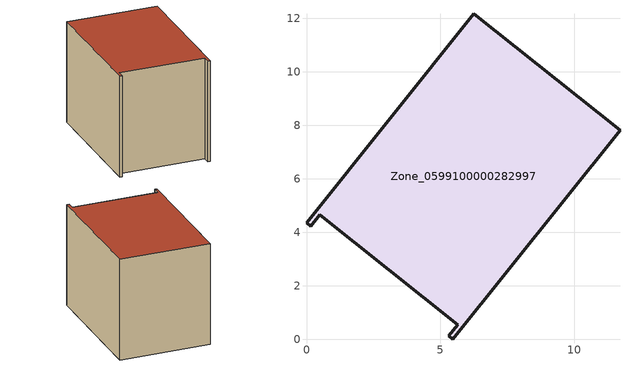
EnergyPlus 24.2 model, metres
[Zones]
Zone_0599100000282997
 floor ground (C_G): 0.5,4.66 0.16,4.23 0,4.36 6.24,12.17 11.71,7.81 5.47,0 5.31,0.13 5.64,0.55 z0.53
 wall outside (C_F): 11.71,7.81 6.24,12.17 0,4.36 0.16,4.23 0.5,4.66 5.64,0.55 5.31,0.13 5.47,0 11.71,7.81 z0.53:8.46
 roof outside (C_R): 5.47,0 11.71,7.81 6.24,12.17 0,4.36 0.16,4.23 0.5,4.66 5.64,0.55 5.31,0.13 z8.46
[BUILDING]
Pand.0599100000282997: North Axis=0; Terrain=City; Loads Convergence Tolerance Value=0.04; Temperature Convergence Tolerance Value=0.4; Solar Distribution=FullExterior; Maximum Number of Warmup Days=25; Minimum Number of Warmup Days=1
[Site:Location]
Rotterdam.The.Hague.AP_ZH_NLD Design_Conditions: Latitude=51.96; Longitude=4.45; Time Zone=1; Elevation=-4.5
[SITE:GROUNDTEMPERATURE:BUILDINGSURFACE]
18, 18, 18, 18, 18, 18, 18, 18, 18, 18, 18, 18
[MATERIAL] Thermal Absorptance=0.9; Solar Absorptance=0.7; Visible Absorptance=0.7
Name | Roughness | Thickness | Conductivity | Density | Specific Heat
G.TI.1965-1974 | MediumSmooth | 0.15 | 0.882353 | 540 | 1210
F.TI.1965-1974 | Rough | 0.3 | 0.697674 | 1920 | 840
R.TI.1965-1974 | MediumRough | 0.2 | 0.232558 | 1500 | 1000
[CONSTRUCTION]
C_G: G.TI.1965-1974
C_F: F.TI.1965-1974
C_R: R.TI.1965-1974
[ZONE]
Zone_0599100000282997: Type=1; Multiplier=1; Ceiling Height=Autocalculate; Volume=Autocalculate; Floor Area=autocalculate; Part of Total Floor Area=Yes
[ZONEINFILTRATION:DESIGNFLOWRATE]
Infil_Zone_0599100000282997: Zone or ZoneList or Space or SpaceList=Zone_0599100000282997; Schedule=AlwaysOn; Design Flow Rate Calculation Method=Flow/Area; Flow Rate per Floor Area=0.003; Constant Term Coefficient=1; Temperature Term Coefficient=0; Velocity Term Coefficient=0; Velocity Squared Term Coefficient=0
[HVACTEMPLATE:ZONE:IDEALLOADSAIRSYSTEM]
Zone_0599100000282997: Maximum Heating Supply Air Temperature=50; Minimum Cooling Supply Air Temperature=13; Maximum Heating Supply Air Humidity Ratio=0.0156; Minimum Cooling Supply Air Humidity Ratio=0.0077; Heating Limit=NoLimit; Cooling Limit=NoLimit; Dehumidification Control Type=ConstantSensibleHeatRatio; Cooling Sensible Heat Ratio=0.7; Dehumidification Setpoint=60; Humidification Control Type=None; Humidification Setpoint=30; Outdoor Air Method=None; Outdoor Air Flow Rate per Person=0.00944; Outdoor Air Flow Rate per Zone Floor Area=0; Outdoor Air Flow Rate per Zone=0; Demand Controlled Ventilation Type=None; Outdoor Air Economizer Type=NoEconomizer; Heat Recovery Type=None; Sensible Heat Recovery Effectiveness=0.7; Latent Heat Recovery Effectiveness=0.65
[ZONECONTROL:THERMOSTAT]
ThermostatControl_Zone_0599100000282997: Zone or ZoneList=Zone_0599100000282997; Control Type Schedule=DualSetpointControlType; Control 1=Thermostat_Zone_0599100000282997; Temperature Difference Between Cutout And Setpoint=0
[THERMOSTATSETPOINT:DUALSETPOINT]
Thermostat_Zone_0599100000282997: Heating Setpoint Temperature Schedule=HeatingSetpoint_Zone_0599100000282997; Cooling Setpoint Temperature Schedule=CoolingSetpoint_Zone_0599100000282997
[SCHEDULE:COMPACT]
HeatingSetpoint_Zone_0599100000282997: Through: 12/31, For: AllDays, Until: 24:00, 21
CoolingSetpoint_Zone_0599100000282997: Through: 12/31, For: AllDays, Until: 24:00, 24
DualSetpointControlType: Through: 12/31, For: AllDays, Until: 24:00, 4
AlwaysOn: Through: 12/31, For: AllDays, Until: 24:00, 1
